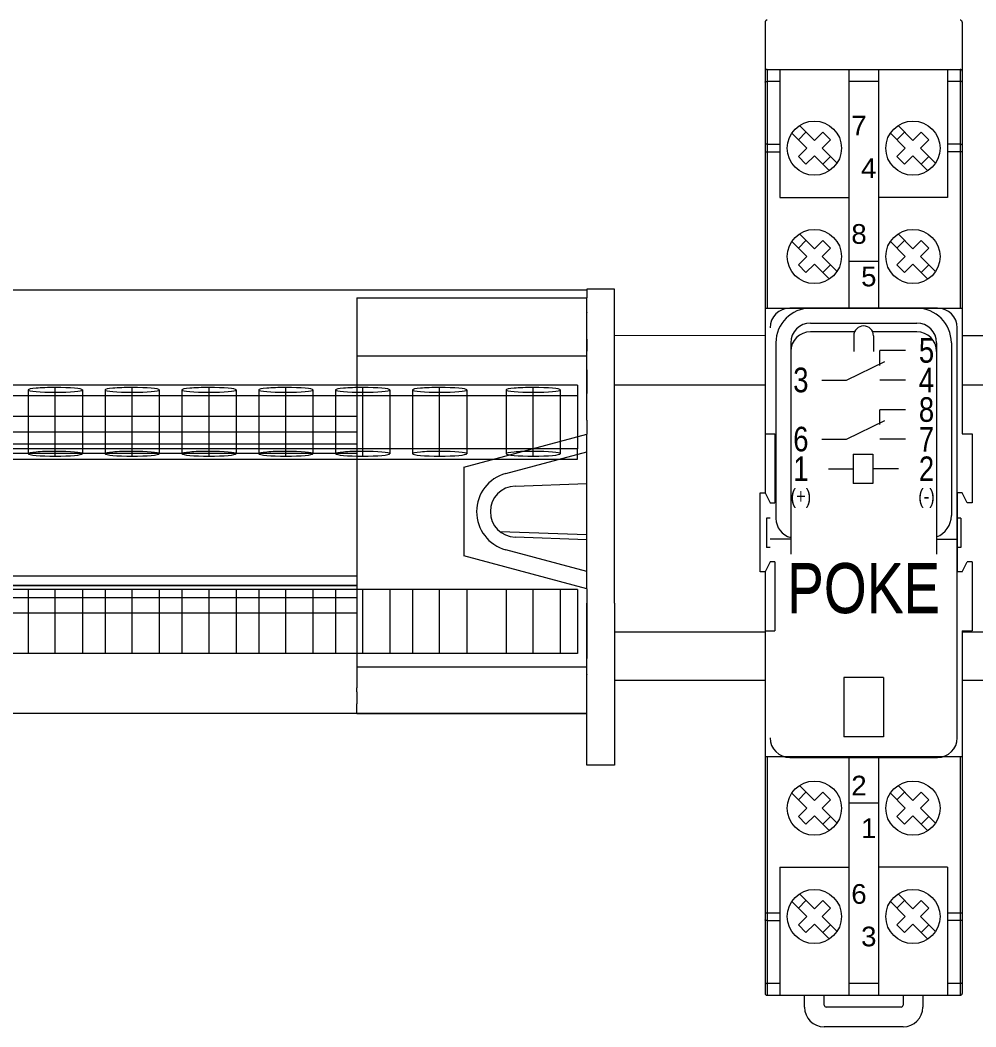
# Model space of a CAD drawing. Header units: millimetres. Extents: x 1359 to 3577, y 1336 to 3557.
# Drawn here: x 1711.7 to 1808.7, y 2063.9 to 2166.1 of the extents above; entities that cross this region are included whole.
import ezdxf

# ---------------------------------------------------------------- set-up
doc = ezdxf.new("R2010")
doc.units = ezdxf.units.MM
doc.layers.add('000-PI-Oprema', color=30, linetype='Continuous', lineweight=5)
doc.layers.add('000-SI-Oprema', color=30, linetype='Continuous', lineweight=0)
doc.layers.add('002-PI-Kabelska kanalica', color=150, linetype='Continuous')
doc.styles.add('NUOVO', font='txt.shx', dxfattribs={"width": 0.8, "height": 0.8})
doc.styles.get("Standard").update_dxf_attribs({"font": 'arial.ttf'})

msp = doc.modelspace()

# ---------------------------------------------------------------- linework, layer by layer
at = {"layer": '000-PI-Oprema', "color": 0, "linetype": 'ByBlock', "lineweight": 0}
for p, q in [((1769.25, 2138.66), (1613.15, 2138.66)), ((1769.25, 2138.75), (1769.25, 2137.85)), ((1769.25, 2138.75), (1769.25, 2138.75)), ((1769.25, 2138.66), (1769.25, 2138.66)), ((1772.05, 2138.75), (1772.05, 2138.75)), ((1745.9, 2137.85), (1745.9, 2136.36)), ((1745.9, 2137.85), (1745.9, 2137.85)), ((1745.9, 2137.85), (1769.25, 2137.85)), ((1769.25, 2135.55), (1769.25, 2137.85)), ((1769.25, 2137.85), (1769.25, 2137.85)), ((1769.25, 2136.36), (1769.25, 2137.85)), ((1769.25, 2137.16), (1769.25, 2137.16)), ((1745.9, 2136.36), (1745.9, 2136.35)), ((1745.9, 2136.35), (1745.9, 2134.05)), ((1769.25, 2136.36), (1769.25, 2136.36)), ((1769.25, 2136.36), (1769.25, 2136.36)), ((1769.25, 2136.36), (1769.25, 2136.36)), ((1769.25, 2136.36), (1769.25, 2136.36)), ((1769.25, 2136.36), (1769.25, 2136.35)), ((1769.25, 2136.35), (1769.25, 2136.35)), ((1769.25, 2136.35), (1769.25, 2136.35)), ((1769.25, 2134.16), (1769.25, 2136.35)), ((1745.9, 2135.55), (1745.9, 2135.55)), ((1745.9, 2135.06), (1745.9, 2135.06)), ((1769.25, 2135.66), (1769.25, 2135.66)), ((1769.25, 2135.66), (1769.25, 2135.66)), ((1769.25, 2134.41), (1769.25, 2135.55)), ((1769.25, 2135.55), (1769.25, 2135.55)), ((1772.05, 2135.66), (1772.05, 2135.66)), ((1745.9, 2134.05), (1745.9, 2134.05)), ((1745.9, 2134.05), (1745.9, 2133.86)), ((1769.25, 2125.46), (1769.25, 2134.41)), ((1769.25, 2134.16), (1769.25, 2134.16)), ((1769.25, 2134.06), (1769.25, 2134.16)), ((1769.25, 2134.16), (1769.25, 2134.16)), ((1769.25, 2134.06), (1769.25, 2134.06)), ((1769.25, 2134.05), (1769.25, 2134.05)), ((1769.25, 2134.05), (1769.25, 2134.05)), ((1769.25, 2133.66), (1769.25, 2134.05)), ((1772.05, 2134.06), (1772.05, 2134.06)), ((1745.9, 2133.86), (1745.9, 2125.86)), ((1745.9, 2133.86), (1745.9, 2133.86)), ((1769.25, 2133.66), (1769.25, 2133.66)), ((1769.25, 2133.66), (1769.25, 2132.46)), ((1769.25, 2133.66), (1769.25, 2133.66)), ((1769.25, 2131.96), (1745.9, 2131.96)), ((1769.25, 2132.46), (1769.25, 2132.46)), ((1769.25, 2130.56), (1769.25, 2132.46)), ((1769.25, 2131.96), (1769.25, 2131.96)), ((1801.58, 2132.51), (1798.98, 2132.51)), ((1798.98, 2131.01), (1798.98, 2132.51)), ((1795.58, 2129.51), (1799.48, 2131.41)), ((1769.25, 2130.56), (1769.25, 2128.16)), ((1768.3, 2129.01), (1639.3, 2129.01)), ((1768.3, 2129.01), (1768.3, 2122.53)), ((1793.08, 2129.51), (1795.58, 2129.51)), ((1801.58, 2129.51), (1798.98, 2129.51)), ((1649.3, 2127.96), (1768.3, 2127.96)), ((1712.55, 2128.52), (1712.55, 2122.04)), ((1715.3, 2122.28), (1715.3, 2128.76)), ((1715.3, 2121.8), (1715.3, 2128.28)), ((1718.05, 2128.52), (1718.05, 2122.04)), ((1720.35, 2128.52), (1720.35, 2122.04)), ((1723.1, 2122.28), (1723.1, 2128.76)), ((1723.1, 2121.8), (1723.1, 2128.28)), ((1725.85, 2128.52), (1725.85, 2122.04)), ((1728.15, 2128.52), (1728.15, 2122.04)), ((1730.9, 2122.28), (1730.9, 2128.76)), ((1730.9, 2121.8), (1730.9, 2128.28)), ((1733.65, 2128.52), (1733.65, 2122.04)), ((1735.95, 2128.52), (1735.95, 2122.04)), ((1738.7, 2122.28), (1738.7, 2128.76)), ((1738.7, 2121.8), (1738.7, 2128.28)), ((1741.45, 2128.52), (1741.45, 2122.04)), ((1743.75, 2128.52), (1743.75, 2122.04)), ((1746.5, 2122.28), (1746.5, 2128.76)), ((1746.5, 2121.8), (1746.5, 2128.28)), ((1749.25, 2128.52), (1749.25, 2122.04)), ((1751.55, 2128.52), (1751.55, 2122.04)), ((1754.3, 2122.28), (1754.3, 2128.76)), ((1754.3, 2121.8), (1754.3, 2128.28)), ((1757.05, 2128.52), (1757.05, 2122.04)), ((1761.05, 2128.52), (1761.05, 2122.04)), ((1763.8, 2122.28), (1763.8, 2128.76)), ((1763.8, 2121.8), (1763.8, 2128.28)), ((1766.55, 2128.52), (1766.55, 2122.04)), ((1769.25, 2125.46), (1769.25, 2128.16)), ((1639.3, 2125.86), (1745.9, 2125.86)), ((1745.9, 2125.86), (1745.9, 2105.86)), ((1745.9, 2125.86), (1745.9, 2125.86)), ((1801.58, 2126.51), (1798.98, 2126.51)), ((1798.98, 2125.01), (1798.98, 2126.51)), ((1769.25, 2125.46), (1769.25, 2124.01)), ((1769.25, 2125.46), (1769.25, 2125.46)), ((1769.25, 2125.46), (1769.25, 2125.46)), ((1772.05, 2125.46), (1772.05, 2125.46)), ((1795.58, 2123.51), (1799.48, 2125.41)), ((1639.3, 2124.26), (1745.9, 2124.26)), ((1745.9, 2124.26), (1745.9, 2124.26)), ((1756.75, 2120.66), (1769.25, 2124.01)), ((1769.25, 2122.21), (1769.25, 2124.01)), ((1769.25, 2124.01), (1769.25, 2124.01)), ((1639.3, 2123.06), (1745.9, 2123.06)), ((1639.3, 2123.06), (1745.9, 2123.06)), ((1745.9, 2123.06), (1745.9, 2123.06)), ((1772.05, 2122.96), (1772.05, 2122.96)), ((1793.08, 2123.51), (1795.58, 2123.51)), ((1801.58, 2123.51), (1798.98, 2123.51)), ((1768.3, 2122.53), (1639.3, 2122.53)), ((1745.9, 2122.06), (1639.3, 2122.06)), ((1761.02, 2120.02), (1769.25, 2122.23)), ((1768.3, 2121.49), (1768.3, 2122.53)), ((1769.25, 2122.23), (1769.25, 2122.23)), ((1769.25, 2119.01), (1769.25, 2122.21)), ((1769.25, 2122.21), (1769.25, 2122.21)), ((1796.28, 2122.01), (1796.28, 2119.01)), ((1796.28, 2122.01), (1798.28, 2122.01)), ((1798.28, 2122.01), (1798.28, 2119.01)), ((1649.3, 2121.49), (1768.3, 2121.49)), ((1756.75, 2120.66), (1756.75, 2120.66)), ((1756.75, 2120.66), (1756.75, 2111.66)), ((1761.02, 2120.02), (1761.02, 2120.02)), ((1793.78, 2120.51), (1796.28, 2120.51)), ((1800.88, 2120.51), (1798.28, 2120.51)), ((1761.96, 2118.75), (1769.25, 2119.01)), ((1761.96, 2118.75), (1761.96, 2118.75)), ((1769.25, 2113.8), (1769.25, 2119.01)), ((1772.05, 2119.11), (1772.05, 2119.11)), ((1798.28, 2119.01), (1796.28, 2119.01)), ((1760.45, 2114.11), (1760.45, 2114.11)), ((1769.25, 2113.8), (1760.45, 2114.11)), ((1769.25, 2113.3), (1761.96, 2113.56)), ((1761.96, 2113.56), (1761.96, 2113.56)), ((1761.96, 2113.56), (1761.96, 2113.56)), ((1769.25, 2110.11), (1769.25, 2113.8)), ((1772.07, 2113.71), (1772.07, 2113.71)), ((1769.25, 2108.31), (1756.75, 2111.66)), ((1756.75, 2111.66), (1756.75, 2111.66)), ((1769.25, 2110.09), (1761.02, 2112.29)), ((1761.02, 2112.29), (1761.02, 2112.29)), ((1639.3, 2109.66), (1745.9, 2109.66)), ((1769.25, 2108.31), (1769.25, 2110.11)), ((1769.25, 2110.11), (1769.25, 2110.11)), ((1769.25, 2110.09), (1769.25, 2110.09)), ((1745.9, 2108.66), (1639.3, 2108.66)), ((1639.3, 2108.66), (1745.9, 2108.66)), ((1745.9, 2108.66), (1745.9, 2108.66)), ((1772.05, 2109.36), (1772.05, 2109.36)), ((1768.3, 2108.26), (1639.3, 2108.26)), ((1639.3, 2107.46), (1745.9, 2107.46)), ((1712.55, 2108.26), (1712.55, 2101.76)), ((1715.3, 2101.76), (1715.3, 2108.26)), ((1715.3, 2101.76), (1715.3, 2108.26)), ((1718.05, 2108.26), (1718.05, 2101.76)), ((1720.35, 2108.26), (1720.35, 2101.76)), ((1723.1, 2101.76), (1723.1, 2108.26)), ((1723.1, 2101.76), (1723.1, 2108.26)), ((1725.85, 2108.26), (1725.85, 2101.76)), ((1728.15, 2108.26), (1728.15, 2101.76)), ((1730.9, 2101.76), (1730.9, 2108.26)), ((1730.9, 2101.76), (1730.9, 2108.26)), ((1733.65, 2108.26), (1733.65, 2101.76)), ((1735.95, 2108.26), (1735.95, 2101.76)), ((1738.7, 2101.76), (1738.7, 2108.26)), ((1738.7, 2101.76), (1738.7, 2108.26)), ((1741.45, 2108.26), (1741.45, 2101.76)), ((1743.75, 2108.26), (1743.75, 2101.76)), ((1745.9, 2107.46), (1745.9, 2107.46)), ((1746.5, 2101.76), (1746.5, 2108.26)), ((1746.5, 2101.76), (1746.5, 2108.26)), ((1749.25, 2108.26), (1749.25, 2101.76)), ((1751.55, 2108.26), (1751.55, 2101.76)), ((1754.3, 2101.76), (1754.3, 2108.26)), ((1754.3, 2101.76), (1754.3, 2108.26)), ((1757.05, 2108.26), (1757.05, 2101.76)), ((1761.05, 2108.26), (1761.05, 2101.76)), ((1763.8, 2101.76), (1763.8, 2108.26)), ((1763.8, 2101.76), (1763.8, 2108.26)), ((1766.55, 2108.26), (1766.55, 2101.76)), ((1768.3, 2108.26), (1768.3, 2108.26)), ((1768.3, 2108.26), (1768.3, 2101.76)), ((1769.25, 2108.31), (1769.25, 2106.86)), ((1769.25, 2108.31), (1769.25, 2108.31)), ((1769.25, 2101), (1769.25, 2106.86)), ((1769.25, 2106.86), (1769.25, 2106.86)), ((1769.25, 2106.86), (1769.25, 2101.26)), ((1745.9, 2105.86), (1639.3, 2105.86)), ((1745.9, 2105.86), (1745.9, 2098.26)), ((1745.9, 2105.86), (1745.9, 2105.86)), ((1768.3, 2101.76), (1639.3, 2101.76)), ((1768.3, 2101.76), (1768.3, 2101.76)), ((1769.25, 2099.65), (1769.25, 2101.26)), ((1769.25, 2100.36), (1745.9, 2100.36)), ((1769.25, 2099.65), (1769.25, 2099.76)), ((1769.25, 2099.76), (1769.25, 2099.76)), ((1769.25, 2099.76), (1769.25, 2099.76)), ((1769.25, 2099.65), (1769.25, 2099.63)), ((1769.25, 2097.92), (1769.25, 2099.63)), ((1772.05, 2099.76), (1772.05, 2099.76)), ((1745.9, 2097.86), (1745.9, 2098.26)), ((1745.9, 2098.26), (1745.9, 2098.26)), ((1769.25, 2098.56), (1769.25, 2098.56)), ((1769.25, 2098.26), (1769.25, 2098.26)), ((1772.05, 2098.56), (1772.05, 2098.56)), ((1745.9, 2097.86), (1745.9, 2097.86)), ((1745.9, 2097.86), (1745.9, 2096.66)), ((1769.25, 2098.16), (1769.25, 2098.16)), ((1745.9, 2095.66), (1745.9, 2096.66)), ((1745.9, 2096.66), (1745.9, 2096.66)), ((1769.25, 2096.66), (1769.25, 2096.66)), ((1769.25, 2096.66), (1769.25, 2096.66)), ((1772.05, 2096.66), (1772.05, 2096.66)), ((1745.9, 2095.66), (1745.9, 2095.66)), ((1769.25, 2095.66), (1769.25, 2095.66)), ((1769.25, 2094.76), (1769.25, 2094.76)), ((1772.05, 2094.76), (1772.05, 2094.76)), ((1769.25, 2090.42), (1769.25, 2090.42)), ((1772.05, 2090.42), (1772.05, 2090.42))]:
    msp.add_line(p, q, dxfattribs=at)
for points in [[(1772.05, 2132.46), (1772.05, 2133.66), (1772.05, 2133.66), (1772.05, 2134.06), (1772.05, 2136.36), (1772.05, 2136.36), (1772.05, 2137.85), (1772.05, 2137.85), (1772.05, 2138.75), (1769.25, 2138.75)], [(1772.05, 2106.86), (1772.05, 2106.86), (1772.05, 2113.21), (1772.05, 2113.21), (1772.05, 2113.21), (1772.05, 2113.21), (1772.05, 2113.71), (1772.05, 2119.11), (1772.05, 2125.46), (1772.05, 2127.96), (1772.05, 2128.16), (1772.05, 2130.56), (1772.05, 2130.76), (1772.05, 2132.46), (1772.05, 2132.46)], [(1772.05, 2106.86), (1772.05, 2101.26), (1772.05, 2100.76), (1772.05, 2100.26), (1772.05, 2099.76), (1772.05, 2099.65), (1772.05, 2099.63), (1772.05, 2097.92), (1772.05, 2092.42), (1772.05, 2091.99), (1772.05, 2090.42), (1769.25, 2090.42), (1769.25, 2091.99), (1769.25, 2092.42), (1769.25, 2097.92)]]:
    msp.add_lwpolyline(points, dxfattribs=at)
at = {"layer": '000-PI-Oprema', "color": 0, "linetype": 'ByBlock', "lineweight": 0, "ltscale": 0.25}
msp.add_lwpolyline([(1745.9, 2095.66), (1769.25, 2095.66), (1639.3, 2095.66)], dxfattribs=at)
at = {"layer": '000-PI-Oprema', "color": 0, "linetype": 'ByBlock', "lineweight": 0}
for radius, start, end in [(4, 105, 255), (2.6, 92, 268)]:
    msp.add_arc((1762.05, 2116.16), radius, start, end, dxfattribs=at)
for centre, start_param, end_param in [((1715.3, 2128.52), 1.570796, 3.141593), ((1715.3, 2128.52), 3.141593, 4.712389), ((1715.3, 2128.52), 0, 1.570796), ((1715.3, 2128.52), -1.570796, 0), ((1723.1, 2128.52), 1.570796, 3.141593), ((1723.1, 2128.52), 3.141593, 4.712389), ((1723.1, 2128.52), 0, 1.570796), ((1723.1, 2128.52), -1.570796, 0), ((1730.9, 2128.52), 1.570796, 3.141593), ((1730.9, 2128.52), 3.141593, 4.712389), ((1730.9, 2128.52), 0, 1.570796), ((1730.9, 2128.52), -1.570796, 0), ((1738.7, 2128.52), 1.570796, 3.141593), ((1738.7, 2128.52), 3.141593, 4.712389), ((1738.7, 2128.52), 0, 1.570796), ((1738.7, 2128.52), -1.570796, 0), ((1746.5, 2128.52), 1.570796, 3.141593), ((1746.5, 2128.52), 3.141593, 4.712389), ((1746.5, 2128.52), 0, 1.570796), ((1746.5, 2128.52), -1.570796, 0), ((1754.3, 2128.52), 1.570796, 3.141593), ((1754.3, 2128.52), 3.141593, 4.712389), ((1754.3, 2128.52), 0, 1.570796), ((1754.3, 2128.52), -1.570796, 0), ((1763.8, 2128.52), 1.570796, 3.141593), ((1763.8, 2128.52), 3.141593, 4.712389), ((1763.8, 2128.52), 0, 1.570796), ((1763.8, 2128.52), -1.570796, 0), ((1715.3, 2122.04), 1.570796, 3.141593), ((1715.3, 2122.04), 3.141593, 4.712389), ((1715.3, 2122.04), 0, 1.570796), ((1715.3, 2122.04), -1.570796, 0), ((1723.1, 2122.04), 1.570796, 3.141593), ((1723.1, 2122.04), 3.141593, 4.712389), ((1723.1, 2122.04), 0, 1.570796), ((1723.1, 2122.04), -1.570796, 0), ((1730.9, 2122.04), 1.570796, 3.141593), ((1730.9, 2122.04), 3.141593, 4.712389), ((1730.9, 2122.04), 0, 1.570796), ((1730.9, 2122.04), -1.570796, 0), ((1738.7, 2122.04), 1.570796, 3.141593), ((1738.7, 2122.04), 3.141593, 4.712389), ((1738.7, 2122.04), 0, 1.570796), ((1738.7, 2122.04), -1.570796, 0), ((1746.5, 2122.04), 1.570796, 3.141593), ((1746.5, 2122.04), 3.141593, 4.712389), ((1746.5, 2122.04), 0, 1.570796), ((1746.5, 2122.04), -1.570796, 0), ((1754.3, 2122.04), 1.570796, 3.141593), ((1754.3, 2122.04), 3.141593, 4.712389), ((1754.3, 2122.04), 0, 1.570796), ((1754.3, 2122.04), -1.570796, 0), ((1763.8, 2122.04), 1.570796, 3.141593), ((1763.8, 2122.04), 3.141593, 4.712389), ((1763.8, 2122.04), 0, 1.570796), ((1763.8, 2122.04), -1.570796, 0)]:
    msp.add_ellipse(centre, major_axis=(2.75, 0), ratio=0.087156, start_param=start_param, end_param=end_param, dxfattribs=at)
at = {"layer": '000-SI-Oprema', "color": 0, "linetype": 'ByBlock', "lineweight": 0}
for p, q in [((1787.33, 2165.86), (1787.33, 2118.06)), ((1807.33, 2165.86), (1807.33, 2124.06)), ((1787.53, 2161.06), (1787.53, 2136.81)), ((1787.53, 2161.06), (1807.13, 2161.06)), ((1788.83, 2161.06), (1788.83, 2148.06)), ((1795.83, 2161.06), (1795.83, 2136.81)), ((1798.83, 2161.06), (1798.83, 2136.81)), ((1805.83, 2161.06), (1805.83, 2148.06)), ((1807.13, 2161.06), (1807.13, 2136.81)), ((1788.83, 2159.84), (1787.53, 2159.84)), ((1798.83, 2159.84), (1795.83, 2159.84)), ((1807.13, 2159.84), (1805.83, 2159.84)), ((1790.04, 2154.57), (1791.55, 2153.06)), ((1790.71, 2153.9), (1791.48, 2154.68)), ((1790.82, 2155.35), (1792.33, 2153.83)), ((1792.33, 2153.83), (1793.18, 2154.68)), ((1793.18, 2154.68), (1793.96, 2153.9)), ((1800.04, 2154.57), (1801.55, 2153.06)), ((1800.71, 2153.9), (1801.48, 2154.68)), ((1800.82, 2155.35), (1802.33, 2153.83)), ((1802.33, 2153.83), (1803.18, 2154.68)), ((1803.18, 2154.68), (1803.96, 2153.9)), ((1787.53, 2153.46), (1788.83, 2153.46)), ((1793.11, 2153.06), (1793.96, 2153.9)), ((1803.11, 2153.06), (1803.96, 2153.9)), ((1807.13, 2153.46), (1805.83, 2153.46)), ((1787.33, 2152.68), (1788.83, 2152.68)), ((1790.71, 2152.21), (1791.55, 2153.06)), ((1793.11, 2153.06), (1794.63, 2151.54)), ((1800.71, 2152.21), (1801.55, 2153.06)), ((1803.11, 2153.06), (1804.63, 2151.54)), ((1807.33, 2152.68), (1805.83, 2152.68)), ((1790.71, 2152.21), (1791.48, 2151.43)), ((1791.48, 2151.43), (1792.33, 2152.28)), ((1792.33, 2152.28), (1793.85, 2150.76)), ((1793.18, 2151.43), (1793.96, 2152.21)), ((1800.71, 2152.21), (1801.48, 2151.43)), ((1801.48, 2151.43), (1802.33, 2152.28)), ((1802.33, 2152.28), (1803.85, 2150.76)), ((1803.18, 2151.43), (1803.96, 2152.21)), ((1788.83, 2148.06), (1795.83, 2148.06)), ((1805.83, 2148.06), (1798.83, 2148.06)), ((1790.82, 2144.35), (1792.33, 2142.83)), ((1800.82, 2144.35), (1802.33, 2142.83)), ((1790.04, 2143.57), (1791.55, 2142.06)), ((1790.71, 2142.9), (1791.48, 2143.68)), ((1792.33, 2142.83), (1793.18, 2143.68)), ((1793.18, 2143.68), (1793.96, 2142.9)), ((1800.04, 2143.57), (1801.55, 2142.06)), ((1800.71, 2142.9), (1801.48, 2143.68)), ((1802.33, 2142.83), (1803.18, 2143.68)), ((1803.18, 2143.68), (1803.96, 2142.9)), ((1793.11, 2142.06), (1793.96, 2142.9)), ((1803.11, 2142.06), (1803.96, 2142.9)), ((1790.71, 2141.21), (1791.55, 2142.06)), ((1790.71, 2141.21), (1791.48, 2140.43)), ((1791.48, 2140.43), (1792.33, 2141.28)), ((1792.33, 2141.28), (1793.85, 2139.76)), ((1793.11, 2142.06), (1794.63, 2140.54)), ((1793.18, 2140.43), (1793.96, 2141.21)), ((1798.83, 2141.54), (1795.83, 2141.54)), ((1800.71, 2141.21), (1801.55, 2142.06)), ((1800.71, 2141.21), (1801.48, 2140.43)), ((1801.48, 2140.43), (1802.33, 2141.28)), ((1802.33, 2141.28), (1803.85, 2139.76)), ((1803.11, 2142.06), (1804.63, 2140.54)), ((1803.18, 2140.43), (1803.96, 2141.21)), ((1787.33, 2136.81), (1807.33, 2136.81)), ((1804.83, 2136.81), (1789.83, 2136.81)), ((1804.83, 2136.81), (1789.83, 2136.81)), ((1791.93, 2136.81), (1802.73, 2136.81)), ((1791.93, 2136.81), (1802.73, 2136.81)), ((1791.93, 2135.31), (1802.73, 2135.31)), ((1796.42, 2134.41), (1791.93, 2134.41)), ((1796.33, 2134.01), (1796.33, 2132.41)), ((1802.73, 2134.41), (1798.25, 2134.41)), ((1798.33, 2134.01), (1798.33, 2132.41)), ((1806.83, 2093.21), (1806.83, 2134.81)), ((1806.83, 2093.21), (1806.83, 2134.81)), ((1788.43, 2133.31), (1788.43, 2115.46)), ((1789.93, 2133.31), (1789.93, 2115.46)), ((1804.73, 2133.31), (1804.73, 2115.76)), ((1806.23, 2133.31), (1806.23, 2115.76)), ((1789.93, 2132.41), (1789.93, 2111.86)), ((1804.73, 2132.41), (1804.73, 2111.86)), ((1787.33, 2124.06), (1788.33, 2124.06)), ((1788.33, 2124.06), (1788.33, 2117.06)), ((1807.33, 2124.06), (1808.33, 2124.06)), ((1808.33, 2124.06), (1808.33, 2117.06)), ((1786.83, 2110.06), (1786.83, 2118.06)), ((1786.83, 2118.06), (1787.33, 2118.06)), ((1787.33, 2118.06), (1787.83, 2117.06)), ((1806.83, 2118.06), (1806.83, 2110.06)), ((1807.33, 2118.06), (1806.83, 2118.06)), ((1807.83, 2117.06), (1807.33, 2118.06)), ((1787.83, 2117.06), (1788.33, 2117.06)), ((1808.33, 2117.06), (1807.83, 2117.06)), ((1787.48, 2115.51), (1787.48, 2112.51)), ((1787.83, 2115.51), (1787.48, 2115.51)), ((1787.48, 2115.51), (1787.48, 2112.51)), ((1787.83, 2115.51), (1787.48, 2115.51)), ((1807.18, 2115.51), (1806.83, 2115.51)), ((1807.18, 2115.51), (1806.83, 2115.51)), ((1807.18, 2115.51), (1807.18, 2112.51)), ((1807.18, 2115.51), (1807.18, 2112.51)), ((1787.83, 2112.51), (1787.48, 2112.51)), ((1787.83, 2112.51), (1787.48, 2112.51)), ((1789.93, 2113.36), (1787.83, 2113.36)), ((1804.73, 2113.36), (1806.83, 2113.36)), ((1807.18, 2112.51), (1806.83, 2112.51)), ((1807.18, 2112.51), (1806.83, 2112.51)), ((1787.83, 2111.06), (1787.33, 2110.06)), ((1788.33, 2111.06), (1787.83, 2111.06)), ((1788.33, 2111.06), (1788.33, 2104.06)), ((1807.33, 2110.06), (1807.83, 2111.06)), ((1808.33, 2111.06), (1807.83, 2111.06)), ((1808.33, 2111.06), (1808.33, 2104.06)), ((1787.33, 2110.06), (1786.83, 2110.06)), ((1787.33, 2110.06), (1787.33, 2067.26)), ((1807.33, 2110.06), (1806.83, 2110.06)), ((1787.33, 2104.06), (1788.33, 2104.06)), ((1807.33, 2104.06), (1807.33, 2067.26)), ((1807.33, 2104.06), (1808.33, 2104.06)), ((1799.33, 2099.31), (1795.33, 2099.31)), ((1795.33, 2099.31), (1795.33, 2093.31)), ((1799.33, 2099.31), (1799.33, 2093.31)), ((1799.33, 2093.31), (1795.33, 2093.31)), ((1787.33, 2091.31), (1807.33, 2091.31)), ((1787.53, 2091.31), (1787.53, 2067.06)), ((1789.83, 2091.21), (1804.83, 2091.21)), ((1789.83, 2091.21), (1804.83, 2091.21)), ((1795.83, 2091.31), (1795.83, 2067.06)), ((1798.83, 2091.31), (1798.83, 2067.06)), ((1807.13, 2091.31), (1807.13, 2067.06)), ((1790.82, 2088.35), (1792.33, 2086.83)), ((1800.82, 2088.35), (1802.33, 2086.83)), ((1790.04, 2087.57), (1791.55, 2086.06)), ((1790.71, 2086.9), (1791.48, 2087.68)), ((1792.33, 2086.83), (1793.18, 2087.68)), ((1793.18, 2087.68), (1793.96, 2086.9)), ((1800.04, 2087.57), (1801.55, 2086.06)), ((1800.71, 2086.9), (1801.48, 2087.68)), ((1802.33, 2086.83), (1803.18, 2087.68)), ((1803.18, 2087.68), (1803.96, 2086.9)), ((1790.71, 2085.21), (1791.55, 2086.06)), ((1793.11, 2086.06), (1793.96, 2086.9)), ((1793.11, 2086.06), (1794.63, 2084.54)), ((1798.83, 2086.57), (1795.83, 2086.57)), ((1800.71, 2085.21), (1801.55, 2086.06)), ((1803.11, 2086.06), (1803.96, 2086.9)), ((1803.11, 2086.06), (1804.63, 2084.54)), ((1790.71, 2085.21), (1791.48, 2084.43)), ((1791.48, 2084.43), (1792.33, 2085.28)), ((1792.33, 2085.28), (1793.85, 2083.76)), ((1793.18, 2084.43), (1793.96, 2085.21)), ((1800.71, 2085.21), (1801.48, 2084.43)), ((1801.48, 2084.43), (1802.33, 2085.28)), ((1802.33, 2085.28), (1803.85, 2083.76)), ((1803.18, 2084.43), (1803.96, 2085.21)), ((1788.83, 2080.06), (1788.83, 2067.06)), ((1788.83, 2080.06), (1795.83, 2080.06)), ((1805.83, 2080.06), (1798.83, 2080.06)), ((1805.83, 2080.06), (1805.83, 2067.06)), ((1790.82, 2077.35), (1792.33, 2075.83)), ((1800.82, 2077.35), (1802.33, 2075.83)), ((1790.04, 2076.57), (1791.55, 2075.06)), ((1790.71, 2075.9), (1791.48, 2076.68)), ((1792.33, 2075.83), (1793.18, 2076.68)), ((1793.11, 2075.06), (1793.96, 2075.9)), ((1793.18, 2076.68), (1793.96, 2075.9)), ((1800.04, 2076.57), (1801.55, 2075.06)), ((1800.71, 2075.9), (1801.48, 2076.68)), ((1802.33, 2075.83), (1803.18, 2076.68)), ((1803.11, 2075.06), (1803.96, 2075.9)), ((1803.18, 2076.68), (1803.96, 2075.9)), ((1787.33, 2075.43), (1788.83, 2075.43)), ((1790.71, 2074.21), (1791.55, 2075.06)), ((1793.11, 2075.06), (1794.63, 2073.54)), ((1800.71, 2074.21), (1801.55, 2075.06)), ((1803.11, 2075.06), (1804.63, 2073.54)), ((1805.83, 2075.43), (1807.33, 2075.43)), ((1787.53, 2074.65), (1788.83, 2074.65)), ((1790.71, 2074.21), (1791.48, 2073.43)), ((1791.48, 2073.43), (1792.33, 2074.28)), ((1792.33, 2074.28), (1793.85, 2072.76)), ((1793.18, 2073.43), (1793.96, 2074.21)), ((1800.71, 2074.21), (1801.48, 2073.43)), ((1801.48, 2073.43), (1802.33, 2074.28)), ((1802.33, 2074.28), (1803.85, 2072.76)), ((1803.18, 2073.43), (1803.96, 2074.21)), ((1807.13, 2074.65), (1805.83, 2074.65)), ((1788.83, 2068.27), (1787.53, 2068.27)), ((1798.83, 2068.27), (1795.83, 2068.27)), ((1807.13, 2068.27), (1805.83, 2068.27)), ((1791.33, 2065.86), (1791.33, 2067.06)), ((1793.33, 2066.06), (1793.33, 2067.06)), ((1801.33, 2067.06), (1801.33, 2066.06)), ((1803.33, 2067.06), (1803.33, 2065.86)), ((1801.13, 2065.86), (1793.53, 2065.86)), ((1801.33, 2063.86), (1793.33, 2063.86))]:
    msp.add_line(p, q, dxfattribs=at)
for points in [[(1787.33, 2159.76), (1787.33, 2159.77), (1787.34, 2159.78), (1787.35, 2159.79), (1787.36, 2159.8), (1787.37, 2159.81), (1787.39, 2159.82), (1787.41, 2159.82), (1787.43, 2159.83), (1787.46, 2159.84), (1787.48, 2159.84), (1787.51, 2159.84), (1787.53, 2159.84)], [(1807.33, 2159.76), (1807.33, 2159.77), (1807.33, 2159.78), (1807.32, 2159.79), (1807.31, 2159.8), (1807.29, 2159.81), (1807.27, 2159.82), (1807.25, 2159.82), (1807.23, 2159.83), (1807.21, 2159.84), (1807.18, 2159.84), (1807.16, 2159.84), (1807.13, 2159.84)], [(1787.53, 2153.46), (1787.51, 2153.46), (1787.48, 2153.46), (1787.46, 2153.46), (1787.43, 2153.45), (1787.41, 2153.45), (1787.39, 2153.44), (1787.37, 2153.43), (1787.36, 2153.42), (1787.35, 2153.42), (1787.34, 2153.41), (1787.33, 2153.4), (1787.33, 2153.39)], [(1807.13, 2153.46), (1807.16, 2153.46), (1807.18, 2153.46), (1807.21, 2153.46), (1807.23, 2153.45), (1807.25, 2153.45), (1807.27, 2153.44), (1807.29, 2153.43), (1807.31, 2153.42), (1807.32, 2153.42), (1807.33, 2153.41), (1807.33, 2153.4), (1807.33, 2153.39)], [(1787.53, 2074.65), (1787.51, 2074.65), (1787.48, 2074.65), (1787.46, 2074.65), (1787.43, 2074.66), (1787.41, 2074.66), (1787.39, 2074.67), (1787.37, 2074.68), (1787.36, 2074.69), (1787.35, 2074.7), (1787.34, 2074.71), (1787.33, 2074.72), (1787.33, 2074.73)], [(1807.33, 2074.73), (1807.33, 2074.72), (1807.33, 2074.71), (1807.32, 2074.7), (1807.31, 2074.69), (1807.29, 2074.68), (1807.27, 2074.67), (1807.25, 2074.66), (1807.23, 2074.66), (1807.21, 2074.65), (1807.18, 2074.65), (1807.16, 2074.65), (1807.13, 2074.65)], [(1787.33, 2068.35), (1787.33, 2068.34), (1787.34, 2068.33), (1787.35, 2068.32), (1787.36, 2068.31), (1787.37, 2068.3), (1787.39, 2068.29), (1787.41, 2068.29), (1787.43, 2068.28), (1787.46, 2068.28), (1787.48, 2068.27), (1787.51, 2068.27), (1787.53, 2068.27)], [(1807.13, 2068.27), (1807.16, 2068.27), (1807.18, 2068.27), (1807.21, 2068.28), (1807.23, 2068.28), (1807.25, 2068.29), (1807.27, 2068.29), (1807.29, 2068.3), (1807.31, 2068.31), (1807.32, 2068.32), (1807.33, 2068.33), (1807.33, 2068.34), (1807.33, 2068.35)]]:
    msp.add_lwpolyline(points, dxfattribs=at)
at = {"layer": '000-SI-Oprema', "color": 0, "linetype": 'ByBlock', "lineweight": 0, "ltscale": 0.25}
msp.add_lwpolyline([(1787.5, 2067.06), (1807.13, 2067.06)], dxfattribs=at)
at = {"layer": '000-SI-Oprema', "color": 0, "linetype": 'ByBlock', "lineweight": 0}
for centre in [(1792.33, 2153.06), (1802.33, 2153.06), (1792.33, 2142.06), (1802.33, 2142.06), (1792.33, 2086.06), (1802.33, 2086.06), (1792.33, 2075.06), (1802.33, 2075.06)]:
    msp.add_circle(centre, 2.75, dxfattribs=at)
for centre, radius, start, end in [((1787.53, 2165.86), 0.2, 90, 180), ((1807.13, 2165.86), 0.2, 0, 90), ((1787.53, 2160.86), 0.2, 90, 180), ((1807.13, 2160.86), 0.2, 0, 90), ((1789.83, 2134.81), 2, 90, 180), ((1789.83, 2134.81), 2, 90, 180), ((1791.93, 2133.31), 3.5, 90, 180), ((1802.73, 2133.31), 3.5, 0, 90), ((1804.83, 2134.81), 2, 0, 90), ((1804.83, 2134.81), 2, 0, 90), ((1791.93, 2133.31), 2, 90, 180), ((1797.33, 2134.01), 1, 0, 180), ((1802.73, 2133.31), 2, 0, 90), ((1791.93, 2132.41), 2, 90, 180), ((1802.73, 2132.41), 2, 0, 90), ((1803.93, 2115.76), 2.3, 290.3544, 0), ((1790.43, 2115.46), 2, 180, 255.5225), ((1789.83, 2093.21), 2, 180, 270), ((1789.83, 2093.21), 2, 180, 270), ((1804.83, 2093.21), 2, 270, 0), ((1804.83, 2093.21), 2, 270, 0), ((1787.53, 2067.26), 0.2, 180, 270), ((1807.13, 2067.26), 0.2, 270, 0), ((1793.33, 2065.86), 2, 180, 270), ((1793.53, 2066.06), 0.2, 180, 270), ((1801.13, 2066.06), 0.2, 270, 0), ((1801.33, 2065.86), 2, 270, 0)]:
    msp.add_arc(centre, radius, start, end, dxfattribs=at)
at = {"layer": '002-PI-Kabelska kanalica', "color": 0, "linetype": 'ByBlock', "lineweight": 0, "ltscale": 0.25}
for p, q in [((1772.05, 2134.04), (1787.33, 2134.06)), ((1807.33, 2134.04), (1812.33, 2134.06)), ((1772.05, 2129.04), (1787.33, 2129.04)), ((1807.33, 2129.04), (1812.33, 2129.04)), ((1772.05, 2103.95), (1787.33, 2103.95)), ((1807.33, 2103.95), (1812.33, 2103.95)), ((1772.05, 2099.04), (1787.33, 2099.04)), ((1807.33, 2099.04), (1812.33, 2099.04))]:
    msp.add_line(p, q, dxfattribs=at)

# ---------------------------------------------------------------- texts
at = {"layer": '000-PI-Oprema', "color": 0, "linetype": 'ByBlock', "lineweight": 0, "attachment_point": 5, "style": 'NUOVO'}
for s, width, heights, insert, char_height in [('{\\fArial|b0|i0|c238|p34;5}', 4.25, [2.89], (1803.71, 2132.51), 2.5), ('{\\fArial|b0|i0|c238|p34;3}', 4.25, [2.89], (1790.96, 2129.51), 2.5), ('{\\fArial|b0|i0|c238|p34;4}', 4.25, [2.89], (1803.71, 2129.51), 2.5), ('{\\fArial|b0|i0|c238|p34;8}', 4.25, [2.89], (1803.71, 2126.51), 2.5), ('{\\fArial|b0|i0|c238|p34;6}', 4.25, [2.89], (1790.96, 2123.51), 2.5), ('{\\fArial|b0|i0|c238|p34;7}', 4.25, [2.89], (1803.71, 2123.51), 2.5), ('{\\fArial|b0|i0|c238|p34;1}', 4.25, [2.89], (1790.96, 2120.51), 2.5), ('{\\fArial|b0|i0|c238|p34;2}', 4.25, [2.89], (1803.71, 2120.51), 2.5), ('{\\fArial|b0|i0|c238|p34;(+)}', 4.25, [2.89], (1790.96, 2117.51), 1.5), ('{\\fArial|b0|i0|c238|p34;(-)}', 4.25, [2.89], (1803.71, 2117.51), 1.5), ('{\\fArial|b0|i0|c238|p34;POK\\fArial|b0|i0|c0|p34;E}', 17, [0], (1797.33, 2108.41), 5)]:
    msp.add_mtext_dynamic_manual_height_columns(s, width=width, gutter_width=4, heights=heights, dxfattribs=dict(at, insert=insert, char_height=char_height))
at = {"layer": '000-SI-Oprema', "color": 0, "linetype": 'ByBlock', "lineweight": 0, "char_height": 1.9995, "width": 2.5471}
for s, insert, attachment_point in [('{\\fArial|b0|i0|c0|p34;7}', (1796.08, 2156.35), 1), ('{\\fArial|b0|i0|c0|p34;4}', (1798.63, 2152.03), 3), ('{\\fArial|b0|i0|c0|p34;8}', (1796.08, 2145.35), 1), ('{\\fArial|b0|i0|c0|p34;5}', (1798.63, 2141.03), 3), ('{\\fArial|b0|i0|c0|p34;2}', (1796.08, 2089.35), 1), ('{\\fArial|b0|i0|c0|p34;1}', (1798.63, 2085.03), 3), ('{\\fArial|b0|i0|c0|p34;6}', (1796.08, 2078.35), 1), ('{\\fArial|b0|i0|c0|p34;3}', (1798.63, 2074.03), 3)]:
    msp.add_mtext(s, dxfattribs=dict(at, insert=insert, attachment_point=attachment_point))
at = {"layer": '000-SI-Oprema', "color": 0, "linetype": 'ByBlock', "lineweight": 0, "insert": (1797.33, 2108.31), "char_height": 5, "attachment_point": 5, "style": 'NUOVO'}
msp.add_mtext_dynamic_manual_height_columns('{\\fArial|b0|i0|c238|p34;POK\\fArial|b0|i0|c0|p34;E}', width=17, gutter_width=4, heights=[0], dxfattribs=at)

doc.saveas('drawing.dxf')
